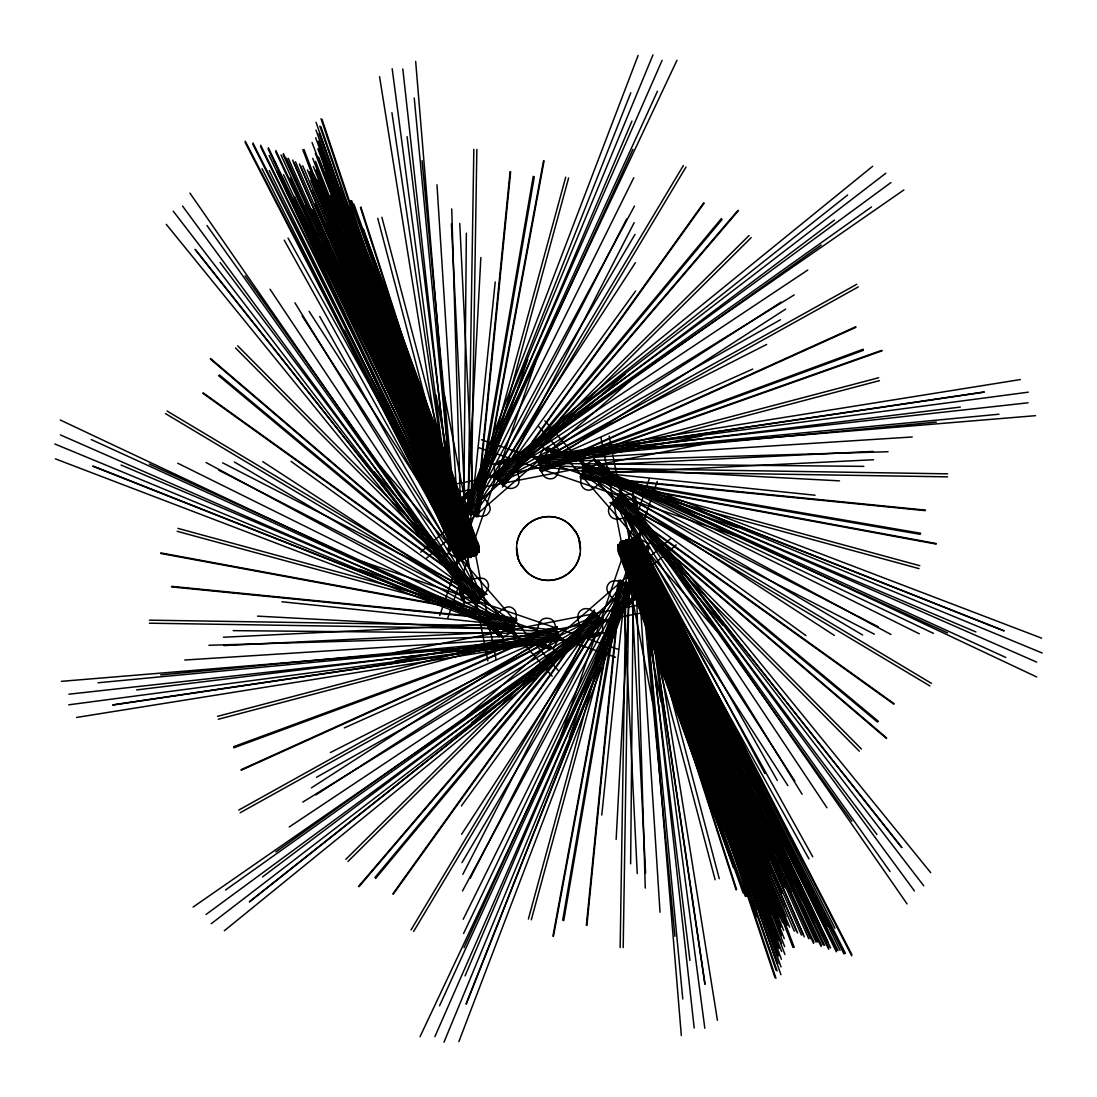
<?xml version="1.0" encoding="UTF-8"?>
<svg xmlns="http://www.w3.org/2000/svg" width="1097" height="1097" viewBox="0 0 1097 1097"><rect width="100%" height="100%" fill="white"/><g stroke="black" fill="none" stroke-linecap="round" stroke-linejoin="round"><path stroke-width="1.5" d="M648.231 548.5L648.108 553.368L643.843 562.158M639.208 534.609L645.543 571.523L644.638 570.495A51.038 51.038 0 0 0 639.03 565.065A41.316 41.316 0 0 0 636.082 562.843C630.556 557.701 617.803 560.279 618.269 549.899C618.214 539.518 630.857 542.604 636.589 537.681A41.329 41.329 0 0 0 639.62 535.583A51.038 51.038 0 0 0 645.434 530.372L645.461 525.148L646.174 528.315M473.835 602.308A51.024 51.024 0 0 1 466.033 602.582C460.123 601.389 464.209 591.681 463.057 587.773M463.332 558.647L466.362 233.181M630.638 863.819L633.668 538.339M633.943 509.227C632.791 505.306 636.877 495.625 630.967 494.404A52.012 52.012 0 0 0 624.412 494.569L623.165 494.692M468.021 514.246L473.835 149.37M471.038 514.301L476.852 149.425M620.162 947.575L625.962 582.699M623.192 947.616L628.979 582.754M646.284 528.85L645.447 530.372L645.53 525.422M516.577 547.595L518.483 559.429A12.314 4.717 67 0 0 520.074 563.09L526.971 572.099M580.423 549.35L578.517 537.571A12.314 4.731 67 0 0 576.94 533.91L570.07 524.942M494.692 473.835A51.024 51.024 0 0 1 494.418 466.033C497.174 460.548 506.883 458.395 512.656 459.095M602.308 623.165L602.431 624.412A52.012 52.012 0 0 1 602.582 630.967C599.812 636.452 590.117 638.605 584.344 637.906M462.948 599.771L463.318 587.334M464.854 558.291L480.856 257.521M616.144 839.479L632.146 538.709M633.682 509.666L634.052 497.229M457.792 562.391L451.457 525.477L454.172 516.111L455.488 515.727A52.944 52.944 0 0 1 460.617 514.52C469.639 510.53 478.607 519.498 486.862 514.85C496.105 506.444 483.146 499.574 479.828 492.279A41.329 41.329 0 0 1 478.388 488.892A51.024 51.024 0 0 1 476.249 481.377C477.044 478.223 481.007 473.712 484.339 473.602A53.78 53.78 0 0 1 486.917 474.315A49.2 49.2 0 0 1 491.744 476.043C500.863 477.428 503.893 491.415 513.862 487.904C524.215 483.708 515.713 473.068 517.14 465.485A41.329 41.329 0 0 1 517.592 461.823L517.811 460.575A52.012 52.012 0 0 1 519.484 454.24C521.336 451.621 527.561 450.318 530.372 451.553A52.971 52.971 0 0 1 533.142 454.432A48.117 48.117 0 0 1 535.583 457.38C542.782 463.126 538.408 476.756 548.802 478.703C559.868 480.253 557.825 466.76 562.843 460.918A41.343 41.343 0 0 1 565.065 457.97A51.024 51.024 0 0 1 570.509 452.362C573.388 451.196 579.477 452.842 581.273 455.488A52.958 52.958 0 0 1 582.48 460.617C586.813 469.873 576.336 479.746 583.001 487.712C591.749 495.529 597.426 482.666 604.721 479.828A41.343 41.343 0 0 1 608.108 478.388A51.024 51.024 0 0 1 615.623 476.249C618.722 476.66 623.178 481.13 623.398 484.339A53.794 53.794 0 0 1 622.685 486.917A49.187 49.187 0 0 1 620.957 491.744C619.394 501.123 603.35 505.333 610.165 515.782C616.72 524.064 626.757 513.862 635.177 517.592A51.038 51.038 0 0 1 642.76 519.484L644.049 519.923L645.338 524.627M570.262 645.831L577.077 644.049L577.516 642.76A51.038 51.038 0 0 0 579.422 635.19C583.097 626.428 571.798 614.293 583.138 609.096C593.436 605.777 596.672 620.367 606.422 621.423A52.012 52.012 0 0 0 612.661 623.398C616.007 623.288 619.956 618.763 620.765 615.623A51.024 51.024 0 0 0 618.626 608.108A41.343 41.343 0 0 0 617.172 604.721C613.854 597.426 600.895 590.556 610.138 582.15C618.393 577.502 627.374 586.47 636.383 582.48A52.944 52.944 0 0 0 641.512 581.273L643.007 580.368M475.879 516.33L510.105 171.516M476.413 516.577L510.64 171.749M586.36 925.251L620.587 580.423M586.895 925.484L621.121 580.656M462.673 599.305L463.455 588.609M495.227 281.943L466.815 556.248L457.38 561.417A51.024 51.024 0 0 0 451.566 566.628L450.62 567.615L452.951 577.077L476.893 605.887M601.773 815.057L630.185 540.752L719.262 878.683M633.545 508.391L634.327 497.695M377.738 218.317L466.774 556.289C473.465 556.481 480.952 551.489 478.415 544.002C475.673 536.433 465.964 539.176 460.918 534.157A41.343 41.343 0 0 1 457.97 531.935A51.024 51.024 0 0 1 452.362 526.491L451.457 525.477M474.823 515.357L533.238 176.302M475.892 515.823L534.308 176.768M562.679 920.232L621.108 581.177M563.735 920.698L622.177 581.643M477.661 516.728L543.509 160.889M478.237 516.646L544.085 160.806M552.915 936.194L618.763 580.354M553.491 936.111L619.339 580.272M494.404 466.033L494.706 464.525M602.294 632.475L602.596 630.967M452.951 577.077L454.24 577.516A51.024 51.024 0 0 0 461.81 579.422A41.329 41.329 0 0 0 465.485 579.86C473.451 580.628 485.875 572.84 488.535 585.058C488.439 594.533 476.18 597.824 475.124 607.615A52.944 52.944 0 0 0 473.602 612.661C473.822 615.87 478.278 620.326 481.377 620.765A51.024 51.024 0 0 0 488.892 618.626A41.329 41.329 0 0 0 492.279 617.172C499.574 613.854 506.444 600.895 514.85 610.138C519.498 618.393 510.53 627.374 514.52 636.383A52.944 52.944 0 0 0 515.727 641.512L516.111 642.828L518.524 643.624M645.475 571.798L644.638 570.495M645.406 572.058L643.089 580.121M517.044 542.96C520.239 519.539 551.53 508.144 569.028 524.037M579.956 554.04C576.761 577.461 545.47 588.856 527.972 572.963M473.835 514.383L565.695 177.179M476.29 516.824L568.616 177.961M528.384 919.039L620.71 580.176M531.291 919.821L623.165 582.617M439.746 615.513L527.753 359.254M447.645 618.228L535.638 361.969M561.362 735.031L649.355 478.772M569.247 737.746L657.254 481.487M458.08 558.236A41.329 41.329 0 0 1 456.942 557.77L455.79 557.249A52.012 52.012 0 0 1 450.044 554.108L448.892 553.368L454.528 538.092M463.003 515.179L476.345 479.65M620.655 617.35L633.997 581.821M642.472 558.908L648.108 543.632L646.969 542.892A51.038 51.038 0 0 0 640.072 539.23A41.316 41.316 0 0 0 638.92 538.764M447.398 554.945L454.295 537.132M462.66 514.932L638.139 55.385M458.861 1041.615L634.34 582.068M642.705 559.868L649.602 542.055M448.892 553.368L454.528 538.504M463.976 514.63L630.802 92.779M466.17 1003.673L633.01 581.835M642.444 557.962L648.108 543.632L648.231 547.965L642.198 556.289M466.198 1004.221L633.024 582.37M642.472 558.496L648.135 544.167M448.865 552.833L448.769 548.774L453.349 537.695M462.509 515.521L473.643 488.618M476.263 482.282L653.003 54.85M443.997 1042.15L620.737 614.718M623.357 608.382L634.491 581.479M643.651 559.305L648.231 548.226M448.838 552.285L454.857 538.12M464.881 514.52L631.954 121.081M465.046 975.919L632.119 582.48M642.143 558.88L648.162 544.715M450.771 568.411L451.553 566.628M447.398 549.803L453.596 535.693M462.536 515.302L471.477 494.898M478.361 479.211L662.108 60.349M434.892 1036.651L618.639 617.789M625.523 602.102L634.464 581.698M643.404 561.307L649.602 547.197M463.839 514.671L465.978 509.995M481.638 475.741L657.46 91.216M448.824 551.75L454.501 539.326M465.882 514.466L632.955 149.398M464.045 947.602L631.118 582.534M642.499 557.674L648.176 545.25M439.54 1005.784L615.362 621.259M631.022 587.005L633.161 582.329M453.267 534.335L448.879 543.906L450.031 542.892L448.892 543.632L448.769 548.774M462.043 515.741L470.092 498.696M480.308 477.277L676.986 60.266M420.014 1036.734L616.692 619.723M626.908 598.304L634.957 581.259M643.733 562.665L648.121 553.094L646.969 554.108L648.108 553.368L794.9 781.105M463.62 933.437L630.542 582.617M642.307 557.893L648.19 545.524M453.157 534.842L448.892 543.632L302.1 315.867M463.099 514.315L468.076 504.058M481.583 476.221L483.009 473.287M614.005 623.713L615.417 620.779M628.924 592.942L633.901 582.685M448.81 551.201L454.871 538.956M467.007 514.466L633.792 177.714M463.208 919.286L629.993 582.534M642.129 558.044L648.19 545.799M626.744 218.81L502.906 459.794L504.126 460.425L502.673 459.917L514.616 458.93M511.888 460.575L634.176 222.622M519.484 454.24L520.184 452.869M460.425 592.874L459.794 594.094L462.399 598.839M576.816 644.131L577.516 642.76M462.824 874.378L585.112 636.425M470.256 878.19L594.094 637.206L592.874 636.575L594.327 637.083L582.384 638.07M465.334 511.723A41.316 41.316 0 0 1 464.566 510.736A51.024 51.024 0 0 1 460.425 504.126C460.205 497.983 467.24 491.278 472.752 488.988L459.753 223.445M637.083 594.327L636.575 592.874A51.998 51.998 0 0 0 633.175 587.279L632.434 586.264A41.329 41.329 0 0 0 631.666 585.277M625.756 602.088L635.136 597.892L636.959 594.574L626.222 603.076M448.796 550.667L454.473 540.135M468.254 514.548L634.491 206.03M462.509 890.956L628.746 582.452M642.527 556.865L648.204 546.333M635.012 598.126L624.138 606.476M634.875 598.372L632.338 602.527L624.248 608.012L637.247 873.555M448.783 550.118L454.871 539.793M469.667 514.712L635.026 234.36M461.974 862.64L627.333 582.288M642.129 557.207L648.217 546.882M495.926 478.607L683.39 165.51M498.518 480.157L685.982 167.059M411.018 929.941L598.482 616.843M413.61 931.49L601.074 618.393M538.764 458.08A41.316 41.316 0 0 1 539.23 456.942L539.751 455.79A52.012 52.012 0 0 1 542.892 450.044C548.075 446.712 557.468 449.619 562.158 453.157M558.236 638.92A41.329 41.329 0 0 1 557.77 640.058A51.024 51.024 0 0 1 554.108 646.956L553.368 648.108L544.167 648.135M448.769 549.583L454.377 540.972M471.175 515.151L635.41 262.69M461.59 834.31L625.825 581.849M642.623 556.028L648.231 547.417M645.447 530.372L646.325 529.111M501.699 484.339L703.739 202.822M502.042 484.805L704.082 203.288M392.918 893.712L594.958 612.195M393.261 894.178L595.301 612.661M448.769 549.035L454.802 540.711M473.89 514.356L635.643 291.02M461.357 805.98L623.11 582.644M501.26 482.954L721.401 218.55M501.96 483.9L722.087 219.482M374.927 877.531L595.04 613.1M375.613 878.464L595.74 614.046M503.043 485.573L737.979 210.322M502.467 487.082L738.514 210.542M358.486 886.458L594.533 609.918M359.021 886.678L593.957 611.427M542.892 450.031L543.906 448.879M553.094 648.121L554.108 646.969M500.89 481.61L749.059 235.526M503.016 483.763L751.184 237.665M345.816 859.335L593.984 613.237M347.941 861.488L596.11 615.39M420.809 552.161L625.153 374.228M426.294 558.455L630.638 380.536M520.76 644.296L525.477 645.543L526.505 644.638A51.038 51.038 0 0 0 531.935 639.03A41.316 41.316 0 0 0 534.157 636.082C539.299 630.556 536.721 617.803 547.101 618.269C557.482 618.214 554.396 630.857 559.319 636.589A41.329 41.329 0 0 0 561.417 639.62L562.199 640.607A52.012 52.012 0 0 0 566.628 645.447L567.615 646.38M466.362 716.464L670.706 538.545M471.847 722.758L676.191 544.839M459.794 502.906L472.327 492.498M491.113 476.893L519.923 452.951M577.077 644.049L605.887 620.107M624.673 604.502L637.206 594.094L636.575 592.874M457.723 503.523L472.601 491.566M490.949 476.509L872.677 166.264M224.323 930.736L606.051 620.491M624.399 605.434L639.277 593.477M470.778 493.924L460.041 502.426L460.425 504.126M492.238 476.893L847.638 194.992M249.622 901.528L605.009 619.627M626.469 602.596L637.206 594.094M249.362 902.022L604.762 620.107M461.988 498.874L472.862 490.524M490.524 476.948L512.258 460.246M514.973 458.162L517.688 456.078M520.403 453.993L885.828 173.244M211.173 923.756L576.597 643.007M579.312 640.922L582.027 638.838M584.742 636.754L606.476 620.052M460.301 501.946L471.216 493.719M493.074 477.264L834.474 220.072M262.526 876.928L603.926 619.736M625.784 603.281L636.699 595.054M460.287 499.08L472.711 489.948M490.661 476.77L505.84 465.608M523.79 452.417L890.956 182.555M206.044 914.459L573.21 644.583M591.16 631.392L606.339 620.23M624.289 607.052L636.713 597.92M492.1 476.866L496.283 473.89M528.37 451.073L871.498 206.963M460.548 501.466L471.696 493.554M493.965 477.716L821.187 245.097M275.813 851.903L603.035 619.284M625.304 603.446L636.452 595.534M225.488 890.037L568.63 645.927M600.717 623.11L604.9 620.134M473.109 488.618L464.525 494.706L466.033 494.404L464.662 494.473L451.416 223.857M489.865 477.126L505.498 466.17M525.052 452.732L903.887 189.932M193.099 907.068L571.948 644.268M591.502 630.83L607.135 619.86M623.891 608.382L632.475 602.294L630.967 602.596L632.338 602.527L645.585 873.143M491.634 476.208L497.023 472.546M599.977 624.454L605.366 620.792M460.809 501L470.764 494.377M493.513 479.224L807.762 270.04M289.238 826.96L603.487 617.776M626.236 602.623L636.191 596M570.495 452.362L571.798 451.525M525.202 645.475L526.505 644.638M781.133 302.1L553.368 448.892L554.108 450.031L553.094 448.879L562.665 453.267M560.759 454.062L785.644 309.121M311.37 787.879L536.241 642.938M315.895 794.9L543.632 648.108L542.892 646.969L543.906 648.121L534.335 643.733M461.069 500.52L471.244 494.24M495.981 478.978L794.201 294.915M302.799 802.085L601.019 618.022M625.756 602.76L635.931 596.48M461.33 500.04L471.765 494.144M497.119 479.828L780.502 319.707M316.498 777.293L599.881 617.172M625.235 602.856L635.67 596.96M537.928 461.686L856.812 284.26M539.395 464.319L858.279 286.907M238.721 810.093L557.605 632.681M240.188 812.726L559.072 635.314M585.277 465.334A41.316 41.316 0 0 1 586.264 464.566L587.279 463.839A52.012 52.012 0 0 1 592.874 460.425C599.031 460.205 605.667 467.349 608.012 472.752L873.555 459.753M511.723 631.666A41.329 41.329 0 0 1 510.736 632.434A51.024 51.024 0 0 1 504.126 636.575C497.969 636.85 491.333 629.623 488.988 624.248L223.445 637.247M461.59 499.574L470.75 494.925M498.203 480.952L766.68 344.431M330.334 752.569L598.797 616.048M626.25 602.075L635.41 597.426M454.089 516.372L455.488 515.727M641.512 581.273L642.911 580.628M540.053 469.53L855.783 326.755M540.108 470.106L855.838 327.331M241.162 769.669L556.892 626.894M241.217 770.245L556.961 627.47M461.864 499.108L471.244 494.912M499.382 482.323L752.707 369.086M344.293 727.914L597.618 614.677M540.368 468.117L863.216 349.203M540.492 469.283L863.339 350.354M233.661 746.659L556.508 627.717M233.798 747.825L556.632 628.883M540.602 471.271L881.686 350.368M540.944 471.724L882.043 350.821M592.874 460.425L594.327 459.917M502.673 637.083L504.126 636.575M878.683 377.738L540.711 466.774L815.057 495.227M539.82 470.133L879.451 380.659M217.549 716.355L557.18 626.867M218.317 719.262L556.289 630.227L281.943 601.773M569.741 645.941L568.15 646.284M567.889 646.325L566.628 645.447M436.085 487.822L702.011 435.907M437.689 496.022L703.616 444.093M393.384 652.893L659.311 600.978M394.989 661.093L660.915 609.178M510.53 461.919L494.473 464.662L511.408 462.166M534.609 457.792L571.523 451.457M525.477 645.543L562.391 639.208M586.47 635.081L602.527 632.338L585.592 634.834M492.375 464.168L511.243 461.234M534.65 457.38L1020.361 379.562M76.639 717.438L562.35 639.62M585.757 635.766L604.625 632.846M494.925 464.374L510.174 462.125M535.569 458.354L984.311 391.917M535.117 458.656L983.858 392.205M113.142 704.795L561.883 638.344M112.689 705.083L561.431 638.646M586.826 634.875L602.075 632.626M498.395 462.262L511.984 460.466M534.061 457.545L552.751 455.077M556.138 454.624L559.539 454.172M571.427 452.608L1028.273 392.178M68.727 704.822L525.573 644.392M537.461 642.828L540.862 642.376M544.249 641.923L562.939 639.455M585.016 636.534L598.605 634.738M495.391 464.086L510.667 462.207M536.118 459.095L960.382 407.069M136.618 689.931L560.882 637.906M586.333 634.793L601.609 632.914M496.818 461.604L512.134 459.904M534.28 457.449L546.196 456.133M549.597 455.762L552.998 455.378M575.143 452.924L1028.054 402.805M68.946 694.195L521.857 644.076M544.002 641.622L547.403 641.238M550.804 640.867L562.72 639.551M584.866 637.096L600.182 635.396M578.078 454.213L998.997 414.227M495.844 463.798L509.461 462.509M536.666 459.931L936.358 422.084M160.642 674.916L560.334 637.069M587.539 634.491L601.156 633.202M98.003 682.773L518.922 642.787M535.103 457.23L547.293 456.119M550.708 455.831L554.122 455.557M578.023 453.568L1035.568 415.667M61.432 681.333L518.977 643.432M542.878 641.443L546.292 641.169M549.707 640.881L561.897 639.77M535.405 457.449L540.273 457.106M543.522 456.873L546.772 456.626M550.228 640.374L553.478 640.127M556.728 639.894L561.595 639.551M496.31 463.51L509.94 462.646M537.215 460.905L912.251 436.976M184.749 660.024L559.785 636.095M587.06 634.354L600.69 633.49M873.143 451.416L602.527 464.662L602.596 466.033L602.294 464.525L608.382 473.109M615.623 476.235L617.158 476.167M479.842 620.833L481.377 620.765M223.857 645.585L494.473 632.338L494.404 630.967L494.706 632.475L488.618 623.891M496.776 463.236L508.734 462.879M537.777 462.029L888.076 451.731M208.924 645.269L559.223 634.971M588.266 634.121L600.224 633.764M497.229 462.948L509.227 463.057M538.353 463.332L863.819 466.362M233.181 630.638L558.661 633.668M587.773 633.943L599.771 634.052M582.754 468.021L947.63 473.835M582.699 471.038L947.575 476.852M149.425 620.162L514.301 625.962M149.384 623.192L514.246 628.979M497.695 462.673L509.666 463.318M538.709 464.854L839.479 480.856M257.521 616.144L558.291 632.146M587.334 633.682L599.305 634.327M482.803 473.465L484.339 473.602M612.661 623.398L614.197 623.535M580.656 475.879L925.484 510.105M580.423 476.413L925.251 510.64M171.749 586.36L516.577 620.587M171.516 586.895L516.33 621.121M498.161 462.399L508.391 463.455M588.609 633.545L598.839 634.601M581.643 474.823L920.698 533.265M581.177 475.892L920.232 534.321M580.272 477.661L936.111 543.509M580.354 478.237L936.194 544.085M160.806 552.915L516.646 618.763M160.889 553.491L516.728 619.339M630.967 494.404L632.475 494.706M464.525 602.294L466.033 602.596M618.42 544.661L626.894 545.099L618.393 544.565M478.58 552.34L470.106 551.901L478.607 552.435M582.617 473.835L919.821 565.709M580.176 476.29L919.039 568.616M177.961 528.384L516.824 620.71M177.179 531.305L514.383 623.165M520.239 644.145L518.689 643.678M481.487 439.746L737.746 527.753M478.772 447.645L735.031 535.638M361.969 561.362L618.228 649.355M359.254 569.247L615.513 657.254M558.908 454.528L543.632 448.892L557.962 454.556M581.821 463.003L616.967 475.975M480.033 621.025L515.179 633.997M538.092 642.472L553.368 648.108L539.038 642.444M542.055 447.398L559.868 454.295M582.068 462.66L1041.615 638.139M55.385 458.861L514.932 634.34M537.132 642.705L554.945 649.602M544.167 448.865L558.496 454.528M582.37 463.976L1004.221 630.802M581.835 463.99L1003.673 630.83M93.327 466.17L515.165 633.01M92.779 466.198L514.63 633.024M538.504 642.472L552.833 648.135M548.226 448.769L559.305 453.349M581.479 462.509L608.382 473.643M614.718 476.263L1042.15 653.003M54.85 443.997L482.282 620.737M488.618 623.357L515.521 634.491M537.695 643.651L548.774 648.231M544.715 448.838L558.88 454.857M582.48 464.881L975.919 631.954M121.081 465.046L514.52 632.119M538.12 642.143L552.285 648.162M547.197 447.398L561.307 453.596M581.698 462.536L602.102 471.477M617.789 478.361L1036.651 662.108M60.349 434.892L479.211 618.639M494.898 625.523L515.302 634.464M535.693 643.404L549.803 649.602M582.329 463.839L587.005 465.978M621.259 481.638L1005.784 657.46M91.216 439.54L475.741 615.362M509.995 631.022L514.671 633.161M545.25 448.824L557.674 454.501M582.534 465.882L947.602 632.955M149.398 464.045L514.466 631.118M539.326 642.499L551.75 648.176M581.259 462.043L598.304 470.092M619.723 480.308L1036.734 676.986M60.266 420.014L477.277 616.692M498.696 626.908L515.741 634.957M545.524 448.81L557.893 454.693M582.617 466.458L933.451 633.38M582.685 463.099L592.942 468.076M620.779 481.583L623.713 482.995M473.287 613.991L476.221 615.417M504.058 628.924L514.315 633.901M534.842 643.843L543.632 648.108M545.799 448.81L558.044 454.871M582.534 467.007L919.286 633.792M177.714 463.208L514.466 629.993M538.956 642.129L551.201 648.19M878.19 626.744L637.206 502.906L634.601 498.161M636.425 511.888L874.378 634.176M642.76 519.484L644.131 520.184M452.869 576.816L454.24 577.516M222.622 462.824L460.575 585.112M218.81 470.256L459.794 594.094L459.095 584.344M546.333 448.796L556.865 454.473M582.452 468.254L890.97 634.491M206.044 462.509L514.548 628.746M540.135 642.527L550.667 648.204M546.882 448.783L557.207 454.871M582.288 469.667L862.64 635.026M234.36 461.974L514.712 627.333M539.793 642.129L550.118 648.217M618.393 495.926L931.49 683.39M616.843 498.518L929.941 685.982M167.059 411.018L480.157 598.482M165.51 413.61L478.607 601.074M547.417 448.769L556.028 454.377M581.849 471.175L834.31 635.41M262.69 461.59L515.151 625.825M540.972 642.623L549.583 648.231M529.111 450.675L530.372 451.553M612.661 501.699L894.178 703.739M612.195 502.042L893.712 704.082M203.288 392.918L484.805 594.958M202.822 393.261L484.339 595.301M547.965 448.769L556.289 454.802M582.644 473.89L805.98 635.643M291.02 461.357L514.356 623.11M540.711 642.198L549.035 648.231M614.046 501.26L878.45 721.401M613.1 501.96L877.518 722.087M219.469 374.927L483.9 595.04M218.536 375.613L482.954 595.74M611.427 503.043L886.678 737.979M609.918 502.467L886.458 738.514M210.542 358.486L487.082 594.533M210.322 359.021L485.573 593.957M646.969 542.892L648.121 543.906M448.879 553.094L450.031 554.108M615.39 500.89L861.474 749.059M613.237 503.016L859.335 751.184M237.665 345.816L483.763 593.984M235.512 347.941L481.61 596.11M544.839 420.809L722.758 625.153M538.545 426.294L716.464 630.638M380.536 466.362L558.455 670.706M374.228 471.847L552.161 676.191M604.502 472.327L594.094 459.794L602.596 470.531M620.107 491.113L644.049 519.923M492.498 624.673L502.906 637.206L494.404 626.469M593.477 457.723L605.434 472.601M620.491 490.949L930.736 872.677M166.264 224.323L476.509 606.051M491.566 624.399L503.523 639.277M594.574 460.041L603.076 470.778M620.107 492.238L902.008 847.638M619.627 491.991L901.528 847.378M195.472 249.609L477.373 605.009M194.978 249.362L476.893 604.762M493.924 626.222L502.426 636.959M598.126 461.988L606.476 472.862M620.052 490.524L636.754 512.258M638.838 514.973L640.922 517.688M643.007 520.403L923.756 885.828M173.244 211.173L453.993 576.597M456.078 579.312L458.162 582.027M460.246 584.742L476.948 606.476M490.524 624.138L498.874 635.012M595.054 460.301L603.281 471.216M619.736 493.074L876.928 834.474M220.072 262.526L477.264 603.926M493.719 625.784L501.946 636.699M597.92 460.287L607.052 472.711M620.23 490.661L631.392 505.84M644.583 523.79L914.445 890.956M182.541 206.044L452.417 573.21M465.608 591.16L476.77 606.339M489.948 624.289L499.08 636.713M620.134 492.1L623.11 496.283M645.927 528.37L890.037 871.512M595.534 460.548L603.446 471.696M619.284 493.965L851.903 821.187M245.097 275.813L477.716 603.035M493.554 625.304L501.466 636.452M206.963 225.502L451.073 568.63M473.89 600.717L476.866 604.9M619.874 489.865L630.83 505.498M644.268 525.052L907.068 903.901M189.932 193.113L452.732 571.948M466.17 591.502L477.14 607.135M620.792 491.634L624.454 497.023M472.546 599.977L476.208 605.366M596 460.809L602.623 470.764M617.776 493.513L826.96 807.762M270.04 289.238L479.224 603.487M494.377 626.236L501 636.191M642.938 560.759L787.879 785.63M309.121 311.356L454.062 536.241M596.48 461.069L602.76 471.244M618.022 495.981L802.085 794.201M294.915 302.799L478.978 601.019M494.24 625.756L500.52 635.931M575.239 531.03L576.158 532.525M520.842 564.475L521.761 565.956M596.96 461.33L602.856 471.765M617.172 497.119L777.293 780.502M319.707 316.498L479.828 599.881M494.144 625.235L500.04 635.67M635.314 537.928L812.74 856.812M631.543 540.026L808.955 858.91M288.045 238.076L465.457 556.974M284.26 240.188L461.686 559.072M597.193 461.467L602.047 470.503M617.446 499.162L764.924 773.591M636.246 536.652L851.862 954.582M635.369 536.406L851.766 955.857M245.234 141.143L461.631 560.594M245.138 142.418L460.754 560.348M597.426 461.59L602.075 470.75M616.048 498.203L752.569 766.666M344.431 330.32L480.952 598.797M494.925 626.25L499.574 635.41M636.891 535.789L834.94 928.24M262.06 168.76L460.109 561.211M635.533 538.339L844.142 952.731M634.642 538.065L844.018 953.979M252.982 143.021L462.358 558.935M252.859 144.269L461.467 558.661M636.658 537.338L845.444 953.375M451.594 524.942L452.362 526.505M636.233 537.516L827.755 926.485M625.112 541.918L782.49 861.817M624.001 540.835L782.134 862.269M314.866 234.731L472.999 556.165M314.51 235.183L471.888 555.082M269.245 170.515L460.767 559.484M635.218 537.42L838.053 950.633M634.039 538.421L836.476 950.537M633.874 539.655L836.312 951.771M260.688 145.229L463.126 557.345M260.524 146.463L462.961 558.579M316.745 242.272L470.366 557.345M316.169 242.327L469.79 557.399M604.392 466.335L608.136 474.014M638.07 535.473L840.083 950.317M629.116 539.559L802.716 898.978M628.732 540.656L802.332 900.089M294.668 196.911L468.268 556.344M294.284 198.022L467.884 557.441M633.778 537.461L830.648 947.945M633.161 539.779L828.866 948.055M632.229 539.45L828.674 949.262M268.326 147.725L464.771 557.55M268.134 148.945L463.839 557.221M634.628 537.544L819.994 925.511M276.993 171.489L462.372 559.456M636.452 537.448L827.851 941.583M628.334 540.848L796.587 895.179M796.148 896.263L627.169 540.368L787.44 925.224M300.852 200.737L469.831 556.632L309.56 171.776M300.413 201.821L468.666 556.152M269.149 155.417L460.548 559.552M630.295 539.916L797.409 895.851M299.591 201.149L466.705 557.084M634.423 538.106L824.67 945.312M633.243 537.544L813.467 922.33M633.051 539.011L823.271 945.079M631.639 539.751L821.351 945.312M631.406 540.944L821.132 946.505M275.868 150.495L465.594 556.056M275.649 151.688L465.361 557.249M283.533 174.67L463.757 559.456M626.785 540.506L790.43 890.983M625.564 539.998L789.95 892.026M307.05 204.974L471.436 557.002M306.57 206.017L470.215 556.494M580.628 454.089L581.273 455.488M515.727 641.512L516.372 642.911M628.828 539.71L791.28 892.053M305.72 204.961L468.172 557.29M606.97 466.17L610.535 473.945M639.112 536.145L822.723 935.81M806.994 918.929L632.558 539.038L804.293 936.893M625.866 541.603L784.067 886.157M783.505 887.171L624.591 541.054L736.581 889.502M313.481 209.829L472.409 555.946L360.433 207.498M312.933 210.83L471.134 555.397M290.006 178.084L464.442 557.962L292.707 160.107M274.277 161.19L457.888 560.855M486.465 623.055L490.03 630.83M633.819 539.875L817.58 942.076M631.57 538.97L815.976 942.021M281.024 154.979L465.43 558.03M630.103 539.655L813.864 942.268M629.829 540.835L813.59 943.447M283.41 153.553L467.171 556.165M283.136 154.732L466.897 557.345M627.443 539.628L785.191 887.734M311.795 209.266L469.557 557.372M768.229 869.578L621.355 542.48L769.655 872.979M767.667 870.579L620.093 541.932L766.255 868.001M329.333 226.421L476.907 555.068L330.745 228.999M328.771 227.422L475.645 554.52L327.345 224.021M597.892 461.864L602.088 471.244M614.677 499.382L727.914 752.707M624.783 542.11L779.556 887.514M623.027 540.794L778.5 887.761M622.712 543.125L770.3 872.019M619.613 543.056L765.788 869.057M331.212 227.943L477.387 553.944M326.7 224.981L474.288 553.875M318.5 209.239L473.973 556.206M369.086 344.293L482.323 597.618M494.912 625.756L499.108 635.136M632.379 539.834L810.546 938.703M630.789 540.423L808.708 938.703M625.592 541.37L782.353 892.903M624.536 541.603L781.297 893.136M315.703 203.864L472.464 555.397M314.647 204.097L471.408 555.63M288.292 158.311L466.211 556.577M286.454 158.297L464.621 557.166M617.83 545.209L754.873 854.385M618.009 546.141L754.352 853.754M342.648 243.246L478.991 550.859M342.127 242.615L479.17 551.791M617.913 544.523L758.384 862.16M617.83 545.305L757.616 861.378M339.384 235.622L479.17 551.695M338.616 234.84L479.087 552.477M629.116 541.013L768.956 860.857M627.278 539.573L767.804 860.98M630.926 539.724L803.539 935.124M629.28 540.273L801.482 935.11M295.518 161.89L467.72 556.728M293.461 161.876L466.074 557.276M625.674 541.836L784.204 906.917M312.782 190.083L471.326 555.164M629.472 539.573L796.573 931.271M627.841 540.259L794.269 931.202M625.743 539.614L786.042 916.516M618.091 545.552L754.27 864.889M617.968 546.347L753.488 864.121M618.022 547.074L752.857 863.27M344.143 233.73L478.978 549.926M343.512 232.879L479.032 550.653M342.73 232.111L478.909 551.448M310.945 180.484L471.257 557.386M302.731 165.798L469.159 556.741M300.427 165.729L467.528 557.427M624.33 541.37L781.544 912.457M315.47 184.543L472.67 555.63M631.09 539.025L797.533 932.985M299.467 164.001L465.91 557.975M623.014 540.684L780.31 917.668M621.478 541.795L778.116 917.202M618.255 546.196L767.05 901.391M329.95 195.609L478.745 550.804M318.884 179.798L475.522 555.205M316.676 179.332L473.986 556.316M628.087 539.559L789.621 927.13M307.379 169.87L468.913 557.441M625.071 540.643L782.778 921.905M314.222 175.095L471.929 556.357M618.05 546.306L746.344 859.362M618.064 547.362L745.713 858.841M351.287 238.159L478.936 549.638M350.656 237.638L478.95 550.694M627.937 540.053L788.524 933.52M308.476 163.48L469.063 556.947M627.251 540.862L782.696 922.659M624.426 541.465L781.023 927.034M315.977 169.966L472.574 555.535M625.825 539.985L783.669 930.489M313.331 166.511L471.175 557.015M625.811 540.711L775.702 917.75M625.18 540.752L781.462 935.549M315.538 161.451L471.82 556.248M627.607 540.41L777.444 919.697M627.223 540.972L784.273 938.675M618.365 547.91L739.611 854.426M618.269 548.719L739.515 855.235M357.485 241.765L478.731 548.281M357.389 242.574L478.635 549.09M312.727 158.325L469.777 556.028M319.556 177.289L469.393 556.59M624.933 542.069L768.544 912.224M624.55 541.315L779.35 940.211M623.494 540.835L778.28 939.731M318.72 157.269L473.506 556.165M317.65 156.789L472.45 555.685M784.67 946.629L628.06 540.588L773.111 932.08M770.725 914.514L626.14 540.053L778.733 955.953M625.948 540.094L781.654 943.653M315.346 153.347L470.86 556.947L318.267 141.06M617.913 546.704L739.282 863.161M357.718 233.839L479.087 550.296M637.755 536.419L794.228 947.301M636.548 536.625L793.008 947.493M303.992 149.507L460.452 560.375M302.772 149.699L459.245 560.581M618.42 549.117L737.815 863.997M737.787 865.094L618.393 550.214L733.619 866.74M359.213 231.906L478.607 546.786L363.381 230.26M359.185 233.003L478.58 547.883M628.842 540.081L784.931 954.486M625.331 540.602L779.158 948.206M625.4 541.644L763.882 908.673M624.892 541.671L778.102 947.671M623.439 541.891L760.907 905.656M318.898 149.329L472.108 555.329M333.118 188.327L471.6 555.356M317.842 148.794L471.669 556.398M324.767 172.531L470.38 557.509M312.069 142.528L468.158 556.919M626.785 539.669L781.613 951.51M323.889 164.92L468.926 556.302M340.372 195.266L473.026 555.507M339.549 195.965L472.204 556.206M628.238 540.876L781.379 959.258M625.756 541.164L777.704 955.364M319.296 141.636L471.244 555.836M315.621 137.742L468.762 556.124M621.766 541.685L750.636 895.07M618.379 551.325L733.605 867.837M363.395 229.163L478.621 545.675M346.364 201.93L475.234 555.315M628.938 540.341L773.755 939.526M323.245 157.474L468.062 556.659M629.034 540.382L781.009 966.91M627.059 539.71L778.061 963.536M626.62 540.698L777.046 962.919M623.343 540.78L747.77 890.106M622.438 541.342L746.851 890.682M350.149 206.318L474.562 555.658M349.23 206.894L473.657 556.22M319.954 134.081L470.38 556.302M318.939 133.464L469.941 557.29M315.991 130.09L467.966 556.618M625.139 541.287L755.847 909.002M620.779 542.905L746.385 896.427M619.819 543.152L745.261 896.194M619.298 544.441L743.108 892.903M353.892 204.097L477.702 552.559M351.739 200.806L477.181 553.848M350.615 200.573L476.221 554.095M341.153 187.998L471.861 555.713M629.897 540.081L780.941 974.712M625.921 540.602L756.532 916.612M316.059 122.288L467.103 556.919M628.512 540.944L777.156 970.968M627.498 540.286L776.141 970.31M320.859 126.69L469.502 556.714M319.844 126.032L468.488 556.056M629.39 540.615L775.963 978.277M628.403 539.916L774.962 977.564M322.038 119.436L468.597 557.084M321.037 118.723L467.61 556.385M624.056 541.452L736.114 889.859M360.886 207.141L472.944 555.548M625.647 540.149L715.121 879.767M381.879 217.233L471.353 556.851M579.641 541.397L580.162 544.345M517.359 555.603L516.838 552.655M609.178 436.085L661.093 702.011M600.978 437.689L652.893 703.616M620.765 615.623L621.025 616.967M475.975 480.033L476.235 481.377M444.093 393.384L496.022 659.311M435.907 394.989L487.822 660.915M635.081 510.53L632.338 494.473L634.834 511.408M461.919 586.47L464.662 602.527M632.832 492.375L635.766 511.243M639.62 534.65L717.438 1020.361M379.562 76.639L457.38 562.35M461.234 585.757L464.154 604.625M632.626 494.925L634.875 510.174M638.646 535.569L705.083 984.311M638.344 535.117L704.795 983.858M391.917 112.689L458.354 561.431M462.125 586.826L464.374 602.075M634.738 498.395L636.534 511.984M639.455 534.061L641.923 552.751M642.376 556.138L642.828 559.539M644.392 571.427L704.822 1028.273M392.178 68.727L452.608 525.573M454.172 537.461L454.624 540.862M455.077 544.249L457.545 562.939M460.466 585.016L462.262 598.605M632.914 495.391L634.793 510.667M637.906 536.118L689.931 960.382M407.069 136.618L459.095 560.882M462.207 586.333L464.086 601.609M623.178 482.392L623.398 484.339M635.396 496.818L637.096 512.134M639.551 534.28L640.867 546.196M641.238 549.597L641.622 552.998M644.076 575.143L694.195 1028.054M402.805 68.946L452.924 521.857M455.378 544.002L455.762 547.403M456.133 550.804L457.449 562.72M459.904 584.866L461.604 600.182M642.787 578.078L682.773 998.997M633.202 495.844L634.491 509.461M637.069 536.666L674.916 936.358M422.084 160.642L459.931 560.334M462.509 587.539L463.798 601.156M414.227 98.003L454.213 518.922M638.07 514.616L637.083 502.673L637.906 512.656M639.77 535.103L640.881 547.293M641.169 550.708L641.443 554.122M643.432 578.023L681.333 1035.568M415.667 61.432L453.568 518.977M455.557 542.878L455.831 546.292M456.119 549.707L457.23 561.897M458.93 582.384L459.917 594.327M639.551 535.405L639.894 540.273M640.127 543.522L640.374 546.772M456.626 550.228L456.873 553.478M457.106 556.728L457.449 561.595M633.49 496.31L634.354 509.94M636.095 537.215L660.024 912.251M436.976 184.749L460.905 559.785M462.646 587.06L463.51 600.69M633.764 496.776L634.121 508.734M634.971 537.777L645.269 888.076M451.731 208.924L462.029 559.223M462.879 588.266L463.236 600.224M473.602 612.661L473.643 614.402M518.401 559.429A12.561 4.649 67.1 0 1 517.523 556.618M578.599 537.571A12.561 4.649 67.1 0 1 579.477 540.382M628.896 552.477L627.841 552.23L634.011 554.396L628.896 552.477M469.159 544.77L462.989 542.604L469.159 544.77M620.271 550.996L618.297 549.748L620.271 550.996M477.73 546.539L476.729 546.004L478.703 547.252L477.757 546.594M532.525 576.158A31.936 31.936 0 0 0 580.436 548.5A31.936 31.936 0 0 0 532.525 520.842A31.936 31.936 0 0 0 532.525 576.158"/></g></svg>
